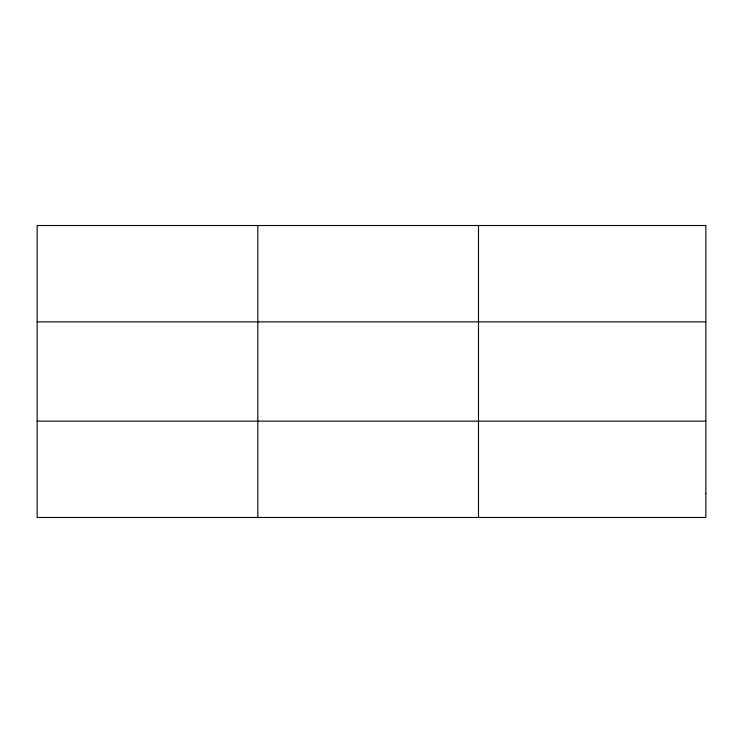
<?xml version="1.0" encoding="UTF-8"?>
<svg xmlns="http://www.w3.org/2000/svg" width="743" height="743" viewBox="0 0 743 743"><rect width="100%" height="100%" fill="white"/><g stroke="black" fill="none" stroke-linecap="round" stroke-linejoin="round"><path stroke-width="1.11" d="M257.821 225.519L257.821 517.481M478.492 225.519L478.492 517.481M37.15 321.868L705.85 321.868M37.15 421.132L705.85 421.132M705.85 493.389L705.85 517.481L37.15 517.481L37.15 225.519L705.85 225.519L705.85 493.389"/></g></svg>
